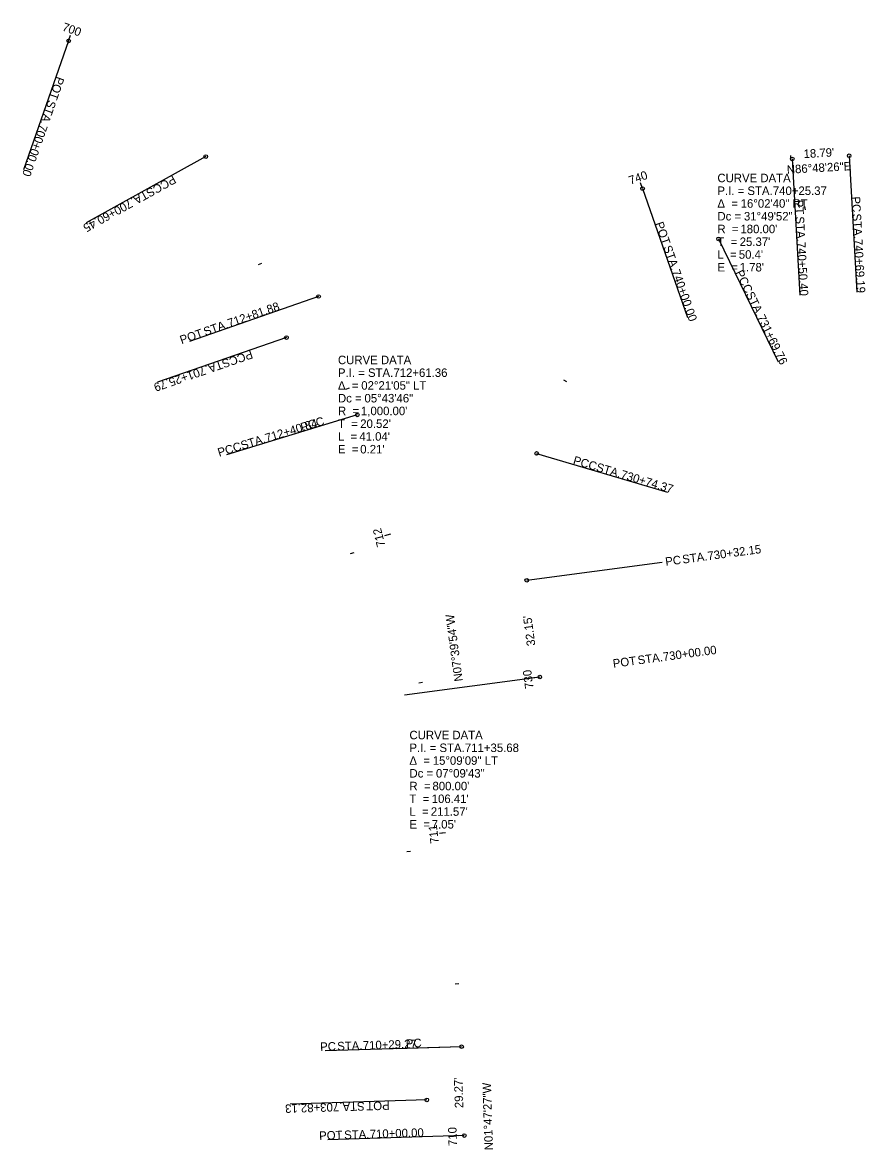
# Model space of a CAD drawing. Extents: x 151756 to 153774, y 328720 to 329370.
# Drawn here: x 152569.1 to 152846.8, y 328998.3 to 329369.6 of the extents above; entities that cross this region are included whole.
import ezdxf

# ---------------------------------------------------------------- set-up
doc = ezdxf.new("R2010")
doc.units = 0
for name, color, linetype in [('DT_X_Island', 7, 'Continuous'), ('GE_P_Alignment_100_Bearings', 7, 'Continuous'), ('GE_P_Alignment_100_Cardinal_Points', 7, 'Continuous'), ('GE_P_Alignment_100_Curve_Data', 7, 'Continuous'), ('GE_P_Alignment_100_Distances', 7, 'Continuous'), ('GE_P_Alignment_100_Stations', 7, 'Continuous'), ('PF_P_Grade_Line', 7, 'Continuous'), ('SC_Scratch2', 7, 'Continuous'), ('SH_Text', 7, 'Continuous')]:
    doc.layers.add(name, color=color, linetype=linetype)

msp = doc.modelspace()

# ---------------------------------------------------------------- linework, layer by layer
at = {"layer": 'DT_X_Island'}
for p, q in [((152584.31, 329363.53), (152569.47, 329321.05)), ((152629.5, 329325.41), (152590.13, 329303.63)), ((152822.67, 329324.66), (152825.17, 329279.73)), ((152841.43, 329325.7), (152843.93, 329280.77)), ((152773.39, 329314.89), (152788.21, 329272.4)), ((152798.4, 329298.31), (152818.09, 329257.85)), ((152666.65, 329279.33), (152624.18, 329264.46)), ((152656.06, 329265.81), (152613.53, 329251.11)), ((152679.41, 329240.33), (152636.36, 329227.22)), ((152738.48, 329227.62), (152781.62, 329214.82)), ((152735.24, 329185.84), (152779.84, 329191.84)), ((152739.53, 329153.98), (152694.93, 329147.97)), ((152713.75, 329032.19), (152668.77, 329030.78)), ((152702.29, 329014.66), (152657.31, 329013.25)), ((152714.66, 329002.93), (152669.68, 329001.53))]:
    msp.add_line(p, q, dxfattribs=at)
for centre in [(152584.31, 329363.53), (152629.5, 329325.41), (152822.67, 329324.66), (152841.43, 329325.7), (152773.39, 329314.89), (152798.4, 329298.31), (152666.65, 329279.33), (152656.06, 329265.81), (152679.41, 329240.33), (152738.48, 329227.62), (152735.24, 329185.84), (152739.53, 329153.98), (152713.75, 329032.19), (152702.29, 329014.66), (152714.66, 329002.93)]:
    msp.add_circle(centre, 0.6, dxfattribs=at)
at = {"layer": 'GE_P_Alignment_100_Cardinal_Points'}
for p, q in [((152822.67, 329324.66), (152825.17, 329279.73)), ((152841.43, 329325.7), (152843.93, 329280.77)), ((152773.39, 329314.89), (152788.21, 329272.4)), ((152666.65, 329279.33), (152624.18, 329264.46)), ((152666.65, 329279.33), (152624.18, 329264.46)), ((152679.41, 329240.33), (152636.36, 329227.22)), ((152679.41, 329240.33), (152636.36, 329227.22)), ((152713.75, 329032.19), (152668.77, 329030.78)), ((152713.75, 329032.19), (152668.77, 329030.78)), ((152714.66, 329002.93), (152669.68, 329001.53)), ((152714.66, 329002.93), (152669.68, 329001.53))]:
    msp.add_line(p, q, dxfattribs=at)
for centre in [(152822.67, 329324.66), (152841.43, 329325.7), (152773.39, 329314.89), (152666.65, 329279.33), (152666.65, 329279.33), (152679.41, 329240.33), (152679.41, 329240.33), (152713.75, 329032.19), (152713.75, 329032.19), (152714.66, 329002.93), (152714.66, 329002.93)]:
    msp.add_circle(centre, 0.6, dxfattribs=at)
at = {"layer": 'GE_P_Alignment_100_Stations'}
for p, q in [((152822.26, 329324.63), (152822.19, 329325.83)), ((152773.39, 329314.89), (152772.73, 329316.77)), ((152676.7, 329249.08), (152675.56, 329248.72)), ((152676.7, 329249.08), (152675.56, 329248.72)), ((152690.31, 329200.98), (152688.37, 329200.49)), ((152690.31, 329200.98), (152688.37, 329200.49)), ((152700.9, 329152.12), (152699.72, 329151.9)), ((152700.9, 329152.12), (152699.72, 329151.9)), ((152708.42, 329102.69), (152706.43, 329102.46)), ((152708.42, 329102.69), (152706.43, 329102.46)), ((152712.83, 329052.9), (152711.63, 329052.83)), ((152712.83, 329052.9), (152711.63, 329052.83)), ((152714.66, 329002.93), (152712.66, 329002.87)), ((152714.66, 329002.93), (152712.66, 329002.87))]:
    msp.add_line(p, q, dxfattribs=at)
at = {"layer": 'PF_P_Grade_Line'}
for p, q in [((152584.31, 329363.53), (152584.97, 329365.42)), ((152773.39, 329314.89), (152772.73, 329316.77)), ((152827.01, 329307.84), (152826.79, 329309.02)), ((152646.81, 329289.88), (152647.91, 329290.34)), ((152748.43, 329251.18), (152747.39, 329251.77)), ((152690.31, 329200.98), (152689.15, 329200.68)), ((152677.21, 329194.7), (152678.38, 329194.99)), ((152739.53, 329153.98), (152737.54, 329153.71)), ((152708.42, 329102.69), (152707.22, 329102.55)), ((152695.76, 329096.5), (152696.95, 329096.65)), ((152714.66, 329002.93), (152712.66, 329002.87))]:
    msp.add_line(p, q, dxfattribs=at)
at = {"layer": 'SH_Text'}
for p, q in [((152679.41, 329240.33), (152658.21, 329233.87)), ((152713.75, 329032.19), (152692.29, 329031.52))]:
    msp.add_line(p, q, dxfattribs=at)
for centre in [(152679.41, 329240.33), (152713.75, 329032.19)]:
    msp.add_circle(centre, 0.6, dxfattribs=at)

# ---------------------------------------------------------------- texts
at = {"layer": 'DT_X_Island'}
for s, rotation, p in [('POT', 250.7502, (152580.32, 329352)), (' STA. ', 250.7502, (152577.95, 329345.2)), ('700+00.00', 250.7502, (152574.83, 329336.28)), ('PCC', 208.9571, (152618.67, 329319.37)), (' STA. ', 208.9571, (152612.64, 329316.04)), ('700+60.45', 208.9571, (152604.37, 329311.46)), ('PT', 273.1929, (152823.47, 329311.09)), ('PC', 273.1929, (152842.22, 329312.19)), (' STA. ', 273.1929, (152823.71, 329306.68)), (' STA. ', 273.1929, (152842.48, 329307.61)), ('POT', 289.2372, (152777.45, 329303.38)), ('740+69.19', 273.1929, (152843.01, 329298.18)), (' STA. ', 289.2372, (152779.82, 329296.58)), ('740+50.40', 273.1929, (152824.24, 329297.24)), ('740+00.00', 289.2372, (152782.93, 329287.66)), ('PCC', 295.9494, (152803.84, 329287.23)), (' STA. ', 295.9494, (152806.86, 329281.04)), ('712+81.88', 19.2947, (152637.25, 329269.08)), ('731+69.76', 295.9494, (152810.99, 329272.54)), ('POT', 19.2947, (152621.53, 329263.58)), (' STA. ', 19.2947, (152628.33, 329265.96)), ('PCC', 199.07, (152644.37, 329261.72)), (' STA. ', 199.07, (152637.85, 329259.47)), ('701+25.79', 199.07, (152628.92, 329256.38)), ('712+40.84', 16.9433, (152649.53, 329231.27)), ('PCC', 16.9433, (152633.9, 329226.51)), (' STA. ', 16.9433, (152640.49, 329228.52)), ('PCC', 343.4717, (152750.27, 329224.17)), (' STA. ', 343.4717, (152756.87, 329222.21)), ('730+74.37', 343.4717, (152765.93, 329219.52)), (' STA. ', 7.665, (152785.6, 329191.18)), ('730+32.15', 7.665, (152794.96, 329192.44)), ('PC', 7.665, (152781.05, 329190.57)), ('POT', 7.665, (152763.77, 329157.01)), (' STA. ', 7.665, (152770.91, 329157.97)), ('730+00.00', 7.665, (152780.27, 329159.23)), ('710+29.27', 1.7907, (152681.24, 329031.21)), ('PC', 1.7907, (152667.21, 329030.78)), (' STA. ', 1.7907, (152671.79, 329030.92)), ('703+82.13', 181.7907, (152673.38, 329013.71)), (' STA. ', 181.7907, (152682.82, 329014.01)), ('POT', 181.7907, (152690.02, 329014.23)), ('710+00.00', 1.7907, (152683.53, 329002)), ('POT', 1.7907, (152666.88, 329001.48)), (' STA. ', 1.7907, (152674.08, 329001.71))]:
    msp.add_text(s, height=2.8, rotation=rotation, dxfattribs=at).set_placement(p)
at = {"layer": 'GE_P_Alignment_100_Bearings'}
for s, rotation, p in [("18.79'", 3.1929, (152826.49, 329324.91)), ("32.15'", 97.665, (152738.08, 329164.39)), ("29.27'", 91.7907, (152714.34, 329012)), ('N01°47\'27"W', 91.7907, (152724.12, 328998.12))]:
    msp.add_text(s, height=2.8, rotation=rotation, dxfattribs=at).set_placement(p)
at = {"layer": 'GE_P_Alignment_100_Cardinal_Points'}
for s, rotation, p in [('PT', 273.1929, (152823.47, 329311.09)), ('PC', 273.1929, (152842.22, 329312.19)), (' STA. ', 273.1929, (152823.71, 329306.68)), (' STA. ', 273.1929, (152842.48, 329307.61)), ('POT', 289.2372, (152777.45, 329303.38)), ('740+69.19', 273.1929, (152843.01, 329298.18)), (' STA. ', 289.2372, (152779.82, 329296.58)), ('740+50.40', 273.1929, (152824.24, 329297.24)), ('740+00.00', 289.2372, (152782.93, 329287.66)), ('712+81.88', 19.2947, (152637.25, 329269.08)), ('712+81.88', 19.2947, (152637.25, 329269.08)), ('POT', 19.2947, (152621.53, 329263.58)), ('POT', 19.2947, (152621.53, 329263.58)), (' STA. ', 19.2947, (152628.33, 329265.96)), (' STA. ', 19.2947, (152628.33, 329265.96)), ('712+40.84', 16.9433, (152649.53, 329231.27)), ('712+40.84', 16.9433, (152649.53, 329231.27)), ('PCC', 16.9433, (152633.9, 329226.51)), ('PCC', 16.9433, (152633.9, 329226.51)), (' STA. ', 16.9433, (152640.49, 329228.52)), (' STA. ', 16.9433, (152640.49, 329228.52)), ('710+29.27', 1.7907, (152681.24, 329031.21)), ('710+29.27', 1.7907, (152681.24, 329031.21)), ('PC', 1.7907, (152667.21, 329030.78)), ('PC', 1.7907, (152667.21, 329030.78)), (' STA. ', 1.7907, (152671.79, 329030.92)), (' STA. ', 1.7907, (152671.79, 329030.92)), ('710+00.00', 1.7907, (152683.53, 329002)), ('710+00.00', 1.7907, (152683.53, 329002)), ('POT', 1.7907, (152666.88, 329001.48)), ('POT', 1.7907, (152666.88, 329001.48)), (' STA. ', 1.7907, (152674.08, 329001.71)), (' STA. ', 1.7907, (152674.08, 329001.71))]:
    msp.add_text(s, height=2.8, rotation=rotation, dxfattribs=at).set_placement(p)
at = {"layer": 'GE_P_Alignment_100_Curve_Data'}
for s, p in [('CURVE DATA', (152798.03, 329316.97)), ('P.I. = STA. ', (152798.03, 329312.77)), ('740+25.37', (152816.29, 329312.77)), ('Δ  = ', (152798.03, 329308.57)), ('16°02\'40" RT', (152805.7, 329308.57)), ('Dc = ', (152798.03, 329304.37)), ('31°49\'52"', (152806.77, 329304.37)), ('R  = ', (152798.03, 329300.17)), ("180.00'", (152805.61, 329300.17)), ('T  = ', (152798.03, 329295.97)), ("25.37'", (152805.37, 329295.97)), ('L  = ', (152798.03, 329291.77)), ("50.4'", (152805.07, 329291.77)), ('E  = ', (152798.03, 329287.57)), ("1.78'", (152805.37, 329287.57)), ('CURVE DATA', (152673.03, 329257.03)), ('CURVE DATA', (152673.03, 329257.03)), ('P.I. = STA. ', (152673.03, 329252.83)), ('P.I. = STA. ', (152673.03, 329252.83)), ('712+61.36', (152691.3, 329252.83)), ('712+61.36', (152691.3, 329252.83)), ('Δ  = ', (152673.03, 329248.63)), ('Δ  = ', (152673.03, 329248.63)), ('02°21\'05" LT', (152680.71, 329248.63)), ('02°21\'05" LT', (152680.71, 329248.63)), ('Dc = ', (152673.03, 329244.43)), ('Dc = ', (152673.03, 329244.43)), ('05°43\'46"', (152681.77, 329244.43)), ('05°43\'46"', (152681.77, 329244.43)), ('R  = ', (152673.03, 329240.23)), ('R  = ', (152673.03, 329240.23)), ("1,000.00'", (152680.61, 329240.23)), ("1,000.00'", (152680.61, 329240.23)), ('T  = ', (152673.03, 329236.03)), ('T  = ', (152673.03, 329236.03)), ("20.52'", (152680.37, 329236.03)), ("20.52'", (152680.37, 329236.03)), ('L  = ', (152673.03, 329231.83)), ('L  = ', (152673.03, 329231.83)), ("41.04'", (152680.07, 329231.83)), ("41.04'", (152680.07, 329231.83)), ('E  = ', (152673.03, 329227.63)), ('E  = ', (152673.03, 329227.63)), ("0.21'", (152680.37, 329227.63)), ("0.21'", (152680.37, 329227.63)), ('CURVE DATA', (152696.58, 329133.46)), ('CURVE DATA', (152696.58, 329133.46)), ('P.I. = STA. ', (152696.58, 329129.26)), ('P.I. = STA. ', (152696.58, 329129.26)), ('711+35.68', (152714.85, 329129.26)), ('711+35.68', (152714.85, 329129.26)), ('Δ  = ', (152696.58, 329125.06)), ('Δ  = ', (152696.58, 329125.06)), ('15°09\'09" LT', (152704.26, 329125.06)), ('15°09\'09" LT', (152704.26, 329125.06)), ('Dc = ', (152696.58, 329120.86)), ('Dc = ', (152696.58, 329120.86)), ('07°09\'43"', (152705.32, 329120.86)), ('07°09\'43"', (152705.32, 329120.86)), ('R  = ', (152696.58, 329116.66)), ('R  = ', (152696.58, 329116.66)), ("800.00'", (152704.16, 329116.66)), ("800.00'", (152704.16, 329116.66)), ('T  = ', (152696.58, 329112.46)), ('T  = ', (152696.58, 329112.46)), ("106.41'", (152703.92, 329112.46)), ("106.41'", (152703.92, 329112.46)), ('L  = ', (152696.58, 329108.26)), ('L  = ', (152696.58, 329108.26)), ("211.57'", (152703.62, 329108.26)), ("211.57'", (152703.62, 329108.26)), ('E  = ', (152696.58, 329104.06)), ('E  = ', (152696.58, 329104.06)), ("7.05'", (152703.92, 329104.06)), ("7.05'", (152703.92, 329104.06))]:
    msp.add_text(s, height=2.8, dxfattribs=at).set_placement(p)
at = {"layer": 'GE_P_Alignment_100_Distances'}
for s, rotation, p in [("18.79'", 3.1929, (152826.49, 329324.91)), ("29.27'", 91.7907, (152714.34, 329012)), ("29.27'", 91.7907, (152714.34, 329012))]:
    msp.add_text(s, height=2.8, rotation=rotation, dxfattribs=at).set_placement(p)
at = {"layer": 'GE_P_Alignment_100_Stations'}
for s, rotation, p in [('740', 19.2372, (152769.4, 329316.14)), ('712', 104.0183, (152688.68, 329197.19)), ('712', 104.0183, (152688.68, 329197.19)), ('711', 96.8564, (152706.31, 329099.27)), ('711', 96.8564, (152706.31, 329099.27)), ('710', 91.7907, (152712.27, 328999.51)), ('710', 91.7907, (152712.27, 328999.51))]:
    msp.add_text(s, height=2.8, rotation=rotation, dxfattribs=at).set_placement(p)
at = {"layer": 'PF_P_Grade_Line'}
for s, rotation, p in [('700', 340.7502, (152581.97, 329367)), ('740', 19.2372, (152769.4, 329316.14)), ('730', 97.665, (152737.49, 329150.32)), ('710', 91.7907, (152712.27, 328999.51))]:
    msp.add_text(s, height=2.8, rotation=rotation, dxfattribs=at).set_placement(p)
at = {"layer": 'SC_Scratch2'}
for s, rotation, p in [('N86°48\'26"E', 3.1929, (152820.97, 329319.75)), ('N07°39\'54"W', 97.665, (152714.19, 329152.7))]:
    msp.add_text(s, height=2.8, rotation=rotation, dxfattribs=at).set_placement(p)
at = {"layer": 'SH_Text'}
for s, rotation, p in [('PCC ', 16.9433, (152661.2, 329234.82)), ('PC', 3.4682, (152695.48, 329031.8))]:
    msp.add_text(s, height=2.8, rotation=rotation, dxfattribs=at).set_placement(p)

doc.saveas('drawing.dxf')
